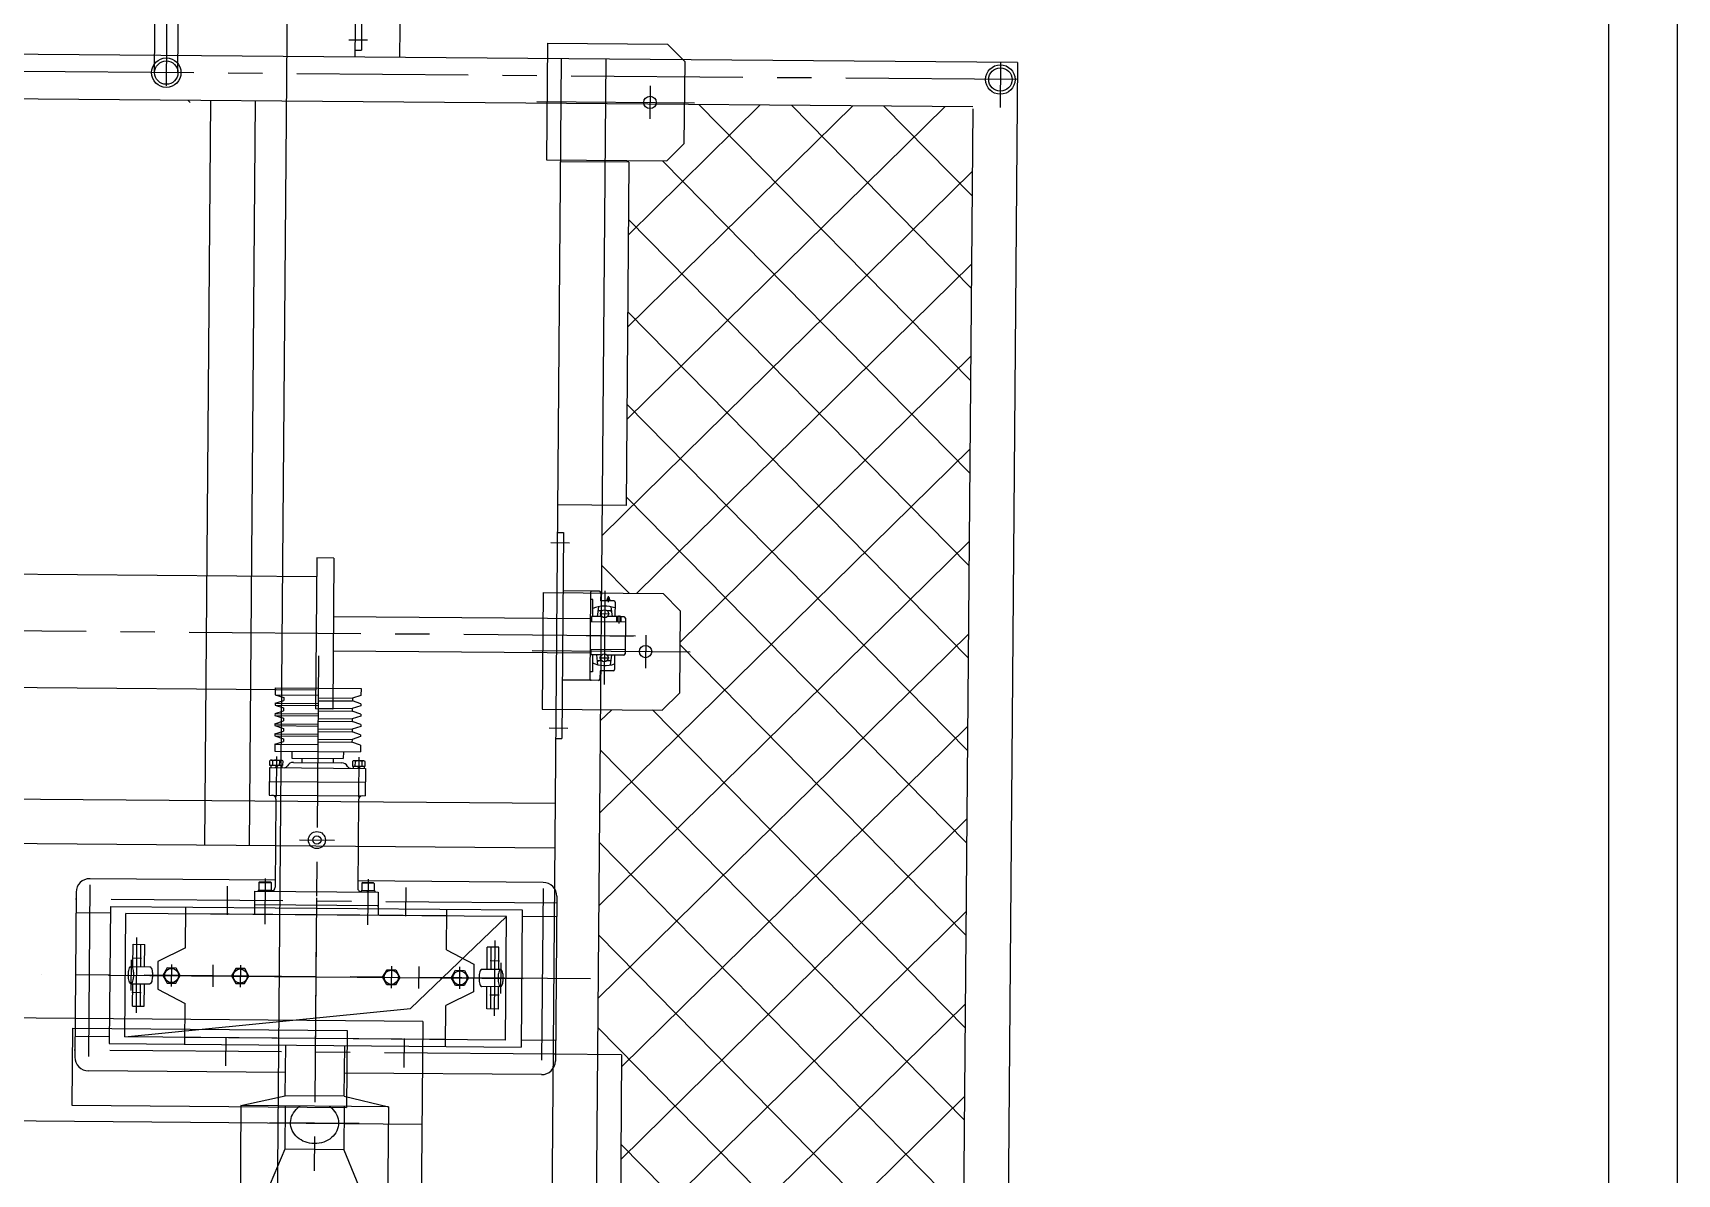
# Model space of a CAD drawing. Header units: millimetres. Extents: x 10462777 to 22643323, y 453826 to 1389191.
# Drawn here: x 11230243 to 11232638, y 606009 to 607672 of the extents above; entities that cross this region are included whole.
import ezdxf

# ---------------------------------------------------------------- set-up
doc = ezdxf.new("R2010")
doc.units = ezdxf.units.MM
doc.header["$LTSCALE"] = 200
doc.header["$MEASUREMENT"] = 0
doc.linetypes.add('CENTER', pattern=[2, 1.25, -0.25, 0.25, -0.25])
doc.layers.get('0').update_dxf_attribs({"linetype": 'CONTINUOUS'})
for name, color, linetype in [('1', 1, 'CENTER'), ('2', 2, 'CONTINUOUS'), ('4', 4, 'CONTINUOUS'), ('panel', 4, 'CONTINUOUS')]:
    doc.layers.add(name, color=color, linetype=linetype)

# ---------------------------------------------------------------- blocks, each defined once
blk = doc.blocks.new('shot mc')
at = {"color": 2}
blk.add_line((13135239, -239352.3), (13135157.8, -249265.4), dxfattribs=at)
for p, q in [((13135378.1, -242524.3), (13135402.6, -239524.4)), ((13135313.1, -242523.8), (13135336.6, -239648.9)), ((13136278, -242531.7), (13133948.1, -242512.6)), ((13135593.2, -242503.6), (13135591.8, -242673.5)), ((13135593.2, -242503.6), (13135768.2, -242505)), ((13135793, -242530.2), (13135768.2, -242505)), ((13135613, -242526.2), (13135580.3, -246526.1)), ((13135678, -242526.7), (13135645.3, -246526.6)), ((13135793, -242530.2), (13135792, -242650.2)), ((13136278, -242531.7), (13136245.2, -246531.5)), ((13136212.5, -242596.1), (13134012.6, -242578.1)), ((13135072.5, -242589.8), (13135069.5, -242586.8)), ((13135102.5, -242587), (13135093.6, -243672)), ((13135167.5, -242587.6), (13135158.6, -243672.5)), ((13136212.5, -242599.1), (13136180.8, -246463)), ((13135792, -242650.2), (13135766.8, -242675)), ((13135591.8, -242673.5), (13135766.8, -242675)), ((13135711.8, -242677), (13135611.8, -242676.2)), ((13135711.8, -242677), (13135707.7, -243177)), ((13135707.7, -243177), (13135607.7, -243176.2)), ((13135586.7, -243303.5), (13135585.3, -243473.5)), ((13135586.7, -243303.5), (13135761.7, -243305)), ((13135786.5, -243330.2), (13135761.7, -243305)), ((13135786.5, -243330.2), (13135785.5, -243450.2)), ((13135785.5, -243450.2), (13135760.3, -243475)), ((13135585.3, -243473.5), (13135760.3, -243475)), ((13135604.2, -243611.2), (13134004.2, -243598.1)), ((13135603.6, -243676.2), (13134003.7, -243663.1)), ((13134977.7, -243951.1), (13134979.2, -243771.1)), ((13135533.5, -243775.6), (13134979.2, -243771.1)), ((13135532, -243955.6), (13135533.5, -243775.6)), ((13135411.5, -243928.6), (13134191.6, -243918.6)), ((13135411.5, -243928.6), (13135409.1, -244228.6)), ((13134901.5, -243938.5), (13134900.5, -244050.7)), ((13134901.5, -243938.5), (13135301.4, -243941.7)), ((13135532, -243955.6), (13134977.7, -243951.1)), ((13135301.4, -243941.7), (13135300.5, -244054)), ((13135701.2, -243977), (13135601.2, -243976.2)), ((13135701.2, -243977), (13135694.6, -244777)), ((13134900.5, -244050.7), (13135300.5, -244054)), ((13135410.3, -244078.6), (13134190.4, -244068.6))]:
    blk.add_line(p, q)
at = {"color": 1}
for p, q in [((13135742.7, -242565.8), (13135742.3, -242613.8)), ((13135577.5, -242588.4), (13135807.5, -242590.3)), ((13135676.7, -243301.1), (13135675.6, -243437.7)), ((13135681.9, -243317.6), (13135682, -243309)), ((13135669.4, -243334.5), (13135683.4, -243334.6)), ((13135697.3, -243337), (13135697.2, -243349)), ((13135649.5, -243366.5), (13135717.9, -243367.1)), ((13135736.2, -243365.8), (13135735.8, -243413.8)), ((13135571, -243388.4), (13135801, -243390.3)), ((13135668.9, -243398.9), (13135682.9, -243399)), ((13135256.6, -243748.3), (13135254.7, -243978.3)), ((13134953.5, -243860.9), (13135557.8, -243865.8))]:
    blk.add_line(p, q, dxfattribs=at)
at = {"color": 3}
for p, q in [((13135655.7, -243303.6), (13135654.6, -243429.6)), ((13135668.7, -243301.7), (13135657.7, -243301.6)), ((13135670.7, -243303.7), (13135670.6, -243315.7)), ((13135659.4, -243314.1), (13135655.6, -243314.1)), ((13135659.2, -243338.6), (13135659.4, -243314.1)), ((13135667.4, -243324.4), (13135665.6, -243338.7)), ((13135672.5, -243330.4), (13135668.3, -243330.3)), ((13135689.6, -243315.9), (13135670.6, -243315.7)), ((13135679.1, -243315.8), (13135679.1, -243314.9)), ((13135679.3, -243314.7), (13135682, -243314.7)), ((13135684.6, -243330.5), (13135680.4, -243330.4)), ((13135680.5, -243314.9), (13135680.5, -243315.8)), ((13135681.2, -243310.8), (13135682, -243310.8)), ((13135682.8, -243310.8), (13135682, -243310.8)), ((13135684.6, -243314.7), (13135682, -243314.7)), ((13135683.4, -243314.9), (13135683.4, -243315.8)), ((13135684.8, -243315.8), (13135684.8, -243314.9)), ((13135685.6, -243324.4), (13135687.2, -243338.9)), ((13135691.6, -243317.9), (13135691.4, -243338.9)), ((13135706.5, -243347), (13135655.3, -243346.6)), ((13135657.4, -243338.6), (13135657.3, -243346.6)), ((13135672.4, -243338.7), (13135657.4, -243338.6)), ((13135694.4, -243338.9), (13135680.4, -243338.8)), ((13135694.3, -243346.9), (13135694.4, -243338.3)), ((13135694.4, -243338.3), (13135700.2, -243338.4)), ((13135694.9, -243346.9), (13135695, -243338.3)), ((13135699.6, -243338.4), (13135699.6, -243347)), ((13135700.2, -243338.4), (13135700.2, -243347)), ((13135704.6, -243339), (13135700.2, -243339)), ((13135706.6, -243341), (13135706.1, -243393)), ((13135706.2, -243387), (13135655, -243386.6)), ((13135656.9, -243394.6), (13135657, -243386.6)), ((13135672, -243394.7), (13135656.9, -243394.6)), ((13135658.7, -243394.6), (13135658.5, -243419.2)), ((13135666.7, -243408.9), (13135665.1, -243394.7)), ((13135671.9, -243403.1), (13135667.7, -243403.1)), ((13135684, -243403.2), (13135679.8, -243403.2)), ((13135704.1, -243395), (13135679.9, -243394.8)), ((13135684.9, -243409.2), (13135686.7, -243394.8)), ((13135690.9, -243394.9), (13135690.8, -243415.9)), ((13135658.5, -243419.2), (13135654.7, -243419.1)), ((13135669.7, -243417.7), (13135669.6, -243429.7)), ((13135688.7, -243417.9), (13135669.7, -243417.7)), ((13135196.6, -243442.7), (13135196.5, -243452.7)), ((13135196.5, -243452.7), (13135209, -243456.9)), ((13135196.5, -243452.7), (13135259, -243453.2)), ((13135196.6, -243442.7), (13135321.6, -243443.7)), ((13135321.6, -243443.7), (13135321.5, -243453.7)), ((13135667.6, -243431.7), (13135656.6, -243431.6)), ((13135196.3, -243479.8), (13135208.8, -243475.9)), ((13135196.4, -243464.8), (13135208.9, -243460.9)), ((13135196.4, -243464.8), (13135196.4, -243467.7)), ((13135196.4, -243464.8), (13135258.9, -243465.3)), ((13135196.4, -243467.7), (13135208.8, -243471.9)), ((13135196.4, -243467.7), (13135258.9, -243468.2)), ((13135208.8, -243471.9), (13135208.8, -243475.9)), ((13135209, -243456.9), (13135208.9, -243460.9)), ((13135258.8, -243472.3), (13135308.8, -243472.7)), ((13135258.8, -243476.3), (13135308.8, -243476.7)), ((13135258.9, -243461.3), (13135308.9, -243461.7)), ((13135259, -243457.3), (13135308.9, -243457.7)), ((13135321.4, -243468.7), (13135308.8, -243472.7)), ((13135308.8, -243472.7), (13135308.8, -243476.7)), ((13135321.3, -243480.9), (13135308.8, -243476.7)), ((13135321.5, -243453.7), (13135308.9, -243457.7)), ((13135308.9, -243457.7), (13135308.9, -243461.7)), ((13135321.4, -243465.9), (13135308.9, -243461.7)), ((13135321.4, -243465.9), (13135321.4, -243468.7)), ((13135196.1, -243494.8), (13135208.7, -243490.9)), ((13135196.1, -243494.8), (13135196.1, -243497.7)), ((13135196.1, -243494.8), (13135258.6, -243495.3)), ((13135196.1, -243497.7), (13135208.6, -243501.9)), ((13135196.1, -243497.7), (13135258.6, -243498.2)), ((13135196.3, -243479.8), (13135196.2, -243482.7)), ((13135196.2, -243482.7), (13135208.7, -243486.9)), ((13135196.2, -243482.7), (13135258.7, -243483.2)), ((13135196.3, -243479.8), (13135258.8, -243480.3)), ((13135208.7, -243486.9), (13135208.7, -243490.9)), ((13135258.7, -243487.3), (13135308.7, -243487.7)), ((13135258.7, -243491.3), (13135308.7, -243491.7)), ((13135321.1, -243498.7), (13135308.6, -243502.7)), ((13135321.2, -243483.7), (13135308.7, -243487.7)), ((13135308.7, -243487.7), (13135308.7, -243491.7)), ((13135321.1, -243495.9), (13135308.7, -243491.7)), ((13135321.1, -243495.9), (13135321.1, -243498.7)), ((13135321.3, -243480.9), (13135321.2, -243483.7)), ((13135195.9, -243524.8), (13135195.8, -243534.8)), ((13135195.9, -243524.8), (13135208.4, -243520.9)), ((13135195.9, -243524.8), (13135258.4, -243525.3)), ((13135196, -243509.8), (13135208.6, -243505.9)), ((13135196, -243509.8), (13135196, -243512.7)), ((13135196, -243509.8), (13135258.5, -243510.3)), ((13135196, -243512.7), (13135208.5, -243516.9)), ((13135196, -243512.7), (13135258.5, -243513.2)), ((13135208.5, -243516.9), (13135208.4, -243520.9)), ((13135208.6, -243501.9), (13135208.6, -243505.9)), ((13135258.4, -243521.3), (13135308.4, -243521.7)), ((13135258.5, -243506.3), (13135308.5, -243506.7)), ((13135258.5, -243517.3), (13135308.5, -243517.7)), ((13135258.6, -243502.3), (13135308.6, -243502.7)), ((13135308.5, -243517.7), (13135308.4, -243521.7)), ((13135320.9, -243525.9), (13135308.4, -243521.7)), ((13135308.6, -243502.7), (13135308.5, -243506.7)), ((13135321, -243510.9), (13135308.5, -243506.7)), ((13135321, -243513.7), (13135308.5, -243517.7)), ((13135321, -243510.9), (13135321, -243513.7)), ((13135188.9, -243555.8), (13135188.9, -243548.9)), ((13135190.9, -243547.8), (13135205.5, -243547.9)), ((13135193.2, -243555.8), (13135193.3, -243548.9)), ((13135195.8, -243534.8), (13135320.8, -243535.9)), ((13135203, -243555.9), (13135203.1, -243549)), ((13135207.5, -243549.1), (13135207.4, -243555.9)), ((13135235.2, -243545.2), (13135235.2, -243551.3)), ((13135281.2, -243545.5), (13135281.2, -243551.7)), ((13135325.5, -243548.9), (13135310.9, -243548.8)), ((13135320.9, -243525.9), (13135320.8, -243535.9)), ((13135188.1, -243558.8), (13135187.8, -243598.8)), ((13135188.1, -243558.8), (13135328.1, -243559.9)), ((13135207.4, -243555.9), (13135188.9, -243555.8)), ((13135198.7, -243555.9), (13135196.3, -243558.8)), ((13135200.3, -243555.9), (13135197.9, -243558.8)), ((13135223.2, -243551.2), (13135293.2, -243551.8)), ((13135308.9, -243549.9), (13135308.9, -243556.8)), ((13135308.9, -243556.8), (13135327.4, -243556.9)), ((13135313.2, -243556.8), (13135313.3, -243549.9)), ((13135316, -243556.8), (13135318.4, -243559.8)), ((13135317.6, -243556.8), (13135320, -243559.8)), ((13135323, -243556.9), (13135323.1, -243550)), ((13135327.4, -243556.9), (13135327.4, -243550)), ((13135328.1, -243559.9), (13135327.8, -243599.9)), ((13135188, -243578.8), (13135327.9, -243579.9)), ((13135187.8, -243598.8), (13135327.8, -243599.9)), ((13135197.7, -243604.8), (13135196.7, -243732.8)), ((13135317.7, -243605.8), (13135316.7, -243733.8)), ((13134906.6, -243740.5), (13134904.7, -243980.5)), ((13135196.8, -243722.8), (13134926.8, -243720.6)), ((13135166.6, -243738.6), (13135166.5, -243758.6)), ((13135166.6, -243738.6), (13135346.6, -243740.1)), ((13135180.2, -243737.1), (13135181.8, -243738.7)), ((13135181.3, -243737.1), (13135182.8, -243738.7)), ((13135586.8, -243726), (13135316.8, -243723.8)), ((13135332, -243738.4), (13135330.4, -243739.9)), ((13135333.1, -243738.4), (13135331.5, -243739.9)), ((13135346.6, -243740.1), (13135346.5, -243760.1)), ((13134956.5, -243760.9), (13134954.8, -243960.9)), ((13134956.5, -243760.9), (13135556.4, -243765.8)), ((13135066, -243821.3), (13135066.4, -243761.8)), ((13135166.5, -243759.6), (13135166.4, -243772.6)), ((13135346.5, -243760.1), (13135166.5, -243758.6)), ((13135167.5, -243758.6), (13135166.5, -243759.6)), ((13135345.5, -243760.1), (13135346.5, -243761.1)), ((13135346.5, -243761.1), (13135346.4, -243774.1)), ((13135606.6, -243746.2), (13135604.6, -243986.2)), ((13134956.4, -243770.9), (13134906.4, -243770.5)), ((13135446.4, -243774.9), (13135066.4, -243771.8)), ((13135393.8, -243909.5), (13135533.5, -243775.6)), ((13135445.9, -243824.4), (13135446.4, -243764.9)), ((13135556.4, -243765.8), (13135554.8, -243965.8)), ((13135606.3, -243776.2), (13135556.4, -243775.8)), ((13134989.2, -243848.6), (13134989.5, -243816.1)), ((13134989.5, -243816.1), (13135006.6, -243816.3)), ((13135000.6, -243848.7), (13135000.9, -243816.2)), ((13135006.3, -243848.8), (13135006.6, -243816.3)), ((13135066, -243821.3), (13135025.8, -243841.4)), ((13135445.9, -243824.4), (13135485.8, -243845.2)), ((13135505.1, -243852.9), (13135505.4, -243820.4)), ((13135522.5, -243820.5), (13135505.4, -243820.4)), ((13135510.9, -243852.9), (13135511.1, -243820.4)), ((13135522.3, -243853), (13135522.5, -243820.5)), ((13134986.4, -243848.6), (13135014.1, -243848.9)), ((13135025.8, -243841.4), (13135025.5, -243881.4)), ((13135485.8, -243845.2), (13135485.5, -243885.2)), ((13135525, -243853), (13135497.3, -243852.8)), ((13134986.2, -243873.6), (13135013.9, -243873.9)), ((13134988.7, -243906.1), (13134989, -243873.6)), ((13135000.1, -243906.2), (13135000.4, -243873.7)), ((13135005.8, -243906.3), (13135006.1, -243873.8)), ((13135025.5, -243881.4), (13135065.3, -243902.3)), ((13135524.8, -243878), (13135497.1, -243877.8)), ((13135504.7, -243910.4), (13135504.9, -243877.9)), ((13135510.4, -243910.4), (13135510.7, -243877.9)), ((13135521.8, -243910.5), (13135522, -243878)), ((13134988.7, -243906.1), (13135005.8, -243906.3)), ((13135064.8, -243961.8), (13135065.3, -243902.3)), ((13135444.8, -243964.9), (13135445.3, -243905.4)), ((13135485.5, -243885.2), (13135445.3, -243905.4)), ((13134977.7, -243951.1), (13135393.8, -243909.5)), ((13135521.8, -243910.5), (13135504.7, -243910.4)), ((13134954.9, -243950.9), (13134904.9, -243950.5)), ((13135444.9, -243954.9), (13135064.9, -243951.8)), ((13135604.9, -243956.2), (13135554.9, -243955.8)), ((13134954.8, -243960.9), (13135554.8, -243965.8)), ((13135211.2, -244036.8), (13135211.8, -243963)), ((13135297.2, -244037.5), (13135297.8, -243963.7)), ((13135211.5, -244003), (13134924.5, -244000.6)), ((13135584.5, -244006), (13135297.5, -244003.7)), ((13135146.6, -244051.1), (13135144.8, -244273.7)), ((13135146.6, -244051.1), (13135211.2, -244036.8)), ((13135361.6, -244052.9), (13135146.6, -244051.1)), ((13135211.1, -244051.7), (13135210.6, -244114.7)), ((13135297.2, -244037.5), (13135211.2, -244036.8)), ((13135297.2, -244037.5), (13135361.6, -244052.9)), ((13135297.1, -244052.4), (13135296.6, -244115.4)), ((13135361.6, -244052.9), (13135359.7, -244275.4)), ((13135210.6, -244114.7), (13135144.8, -244268.5)), ((13135296.6, -244115.4), (13135210.6, -244114.7)), ((13135296.6, -244115.4), (13135359.8, -244270.3))]:
    blk.add_line(p, q, dxfattribs=at)
at = {"color": 1, "linetype": 'CENTER'}
for p, q in [((13135259.5, -243396), (13135251.8, -244324.6)), ((13135198.2, -243542.7), (13135197.8, -243600.9)), ((13135318.2, -243543.7), (13135317.8, -243601.9)), ((13135231.8, -243664.1), (13135282.7, -243664.5)), ((13134926.7, -243729.6), (13134924.6, -243991.6)), ((13135126.7, -243731.3), (13135126.4, -243773.3)), ((13135181.8, -243720.1), (13135181.2, -243786.7)), ((13135331.8, -243721.4), (13135331.2, -243787.9)), ((13135386.7, -243733.4), (13135386.3, -243775.4)), ((13135586.7, -243735), (13135584.5, -243997)), ((13135607.5, -243756.2), (13134905.5, -243750.5)), ((13134994.3, -243916.2), (13134995.2, -243806.2)), ((13135516, -243920.5), (13135516.9, -243810.5)), ((13134988.2, -243836.1), (13135001.8, -243836.3)), ((13135655.6, -243866.6), (13134855.6, -243860.1)), ((13134986.5, -243838.6), (13134986.2, -243883.6)), ((13135045.5, -243877.6), (13135045.8, -243845.6)), ((13135105.8, -243846.1), (13135105.5, -243878.1)), ((13135145.8, -243846.4), (13135145.5, -243878.4)), ((13135365.8, -243848.2), (13135365.5, -243880.2)), ((13135405.7, -243848.6), (13135405.5, -243880.6)), ((13135465.5, -243881.1), (13135465.7, -243849.1)), ((13135523.5, -243840.5), (13135509.9, -243840.4)), ((13135525.1, -243843), (13135524.7, -243888)), ((13134987.8, -243886.1), (13135001.4, -243886.2)), ((13135523, -243890.5), (13135509.4, -243890.4)), ((13135124.6, -243993.3), (13135124.9, -243951.3)), ((13135384.5, -243995.4), (13135384.9, -243953.4)), ((13135605.7, -243976.2), (13134903.7, -243970.5)), ((13135188.9, -244075.6), (13135318.9, -244076.7))]:
    blk.add_line(p, q, dxfattribs=at)
at = {"color": 3, "linetype": 'Continuous'}
for p, q in [((13135220.8, -243535), (13135220.7, -243545)), ((13135220.7, -243545), (13135295.7, -243545.6)), ((13135295.8, -243535.6), (13135295.7, -243545.6)), ((13135190.1, -243555.8), (13135190.1, -243558.8)), ((13135206.1, -243555.9), (13135206.1, -243558.9)), ((13135310.1, -243556.8), (13135310.1, -243559.8)), ((13135326.1, -243556.9), (13135326.1, -243559.9)), ((13135171.7, -243737.1), (13135191.6, -243737.2)), ((13135173.8, -243725.1), (13135172.7, -243726.1)), ((13135172.7, -243726.1), (13135190.7, -243726.2)), ((13135173.8, -243725.1), (13135189.8, -243725.2)), ((13135189.8, -243725.2), (13135190.7, -243726.2)), ((13135341.6, -243738.5), (13135321.7, -243738.3)), ((13135323.7, -243726.3), (13135322.7, -243727.3)), ((13135340.7, -243727.4), (13135322.7, -243727.3)), ((13135339.7, -243726.4), (13135323.7, -243726.3)), ((13135339.7, -243726.4), (13135340.7, -243727.4))]:
    blk.add_line(p, q, dxfattribs=at)
at = {"color": 3}
for points in [[(13134986.4, -243848.6, -0.240546), (13134987.6, -243849.2, -0.08401), (13134989.1, -243852.3, -0.041959), (13134989.8, -243856, -0.0309), (13134990.1, -243861.2, -0.0309), (13134989.7, -243866.3, -0.041959), (13134988.9, -243870, -0.08401), (13134987.4, -243873.1, -0.240546), (13134986.2, -243873.6, -0.240546), (13134985.1, -243873, -0.08401), (13134983.6, -243869.9, -0.041959), (13134982.9, -243866.2, -0.0309), (13134982.6, -243861.1, -0.0309), (13134983, -243856, -0.041959), (13134983.8, -243852.3, -0.08401), (13134985.3, -243849.2, -0.240546)], [(13135525, -243853, 0.240546), (13135523.9, -243853.6, 0.08401), (13135522.3, -243856.7, 0.041959), (13135521.5, -243860.4, 0.0309), (13135521.2, -243865.5, 0.0309), (13135521.4, -243870.6, 0.041959), (13135522.2, -243874.4, 0.08401), (13135523.7, -243877.5, 0.240546), (13135524.8, -243878, 0.240546), (13135525.9, -243877.5, 0.08401), (13135527.5, -243874.4, 0.041959), (13135528.3, -243870.7, 0.0309), (13135528.6, -243865.6, 0.0309), (13135528.4, -243860.4, 0.041959), (13135527.6, -243856.7, 0.08401), (13135526.1, -243853.6, 0.240546)]]:
    blk.add_lwpolyline(points, format="xyb", close=True, dxfattribs=at)
for points in [[(13135014.1, -243848.9, -0.240546), (13135015.2, -243849.4, -0.08401), (13135016.7, -243852.5, -0.041959), (13135017.5, -243856.2, -0.0309), (13135017.8, -243861.4, -0.0309), (13135017.4, -243866.5, -0.041959), (13135016.6, -243870.2, -0.08401), (13135015, -243873.3, -0.240546), (13135013.9, -243873.9, -0.240546)], [(13135497.3, -243852.8, 0.240546), (13135496.2, -243853.4, 0.08401), (13135494.7, -243856.5, 0.041959), (13135493.8, -243860.2, 0.0309), (13135493.5, -243865.3, 0.0309), (13135493.8, -243870.4, 0.041959), (13135494.5, -243874.1, 0.08401), (13135496, -243877.2, 0.240546), (13135497.1, -243877.8, 0.240546)], [(13135288.9, -244076.4, -0.111998), (13135286.2, -244087.8, -0.103098), (13135278.5, -244097.8, -0.092589), (13135267.3, -244104.2, -0.086319), (13135253.6, -244106.4, -0.086319), (13135240, -244104, -0.092589), (13135229, -244097.4, -0.103098), (13135221.4, -244087.2, -0.111998), (13135218.9, -244075.8, -0.111998), (13135221.6, -244064.5, -0.103098), (13135229.3, -244054.5, -0.031264), (13135232.8, -244051.9, -0.086319)], [(13135275.3, -244052.2, -0.031264), (13135278.8, -244054.9, -0.103098), (13135286.4, -244065, -0.111998), (13135288.9, -244076.4, -0.111998)]]:
    blk.add_lwpolyline(points, format="xyb", dxfattribs=at)
for points in [[(13135051.9, -243872.7), (13135058.3, -243861.7), (13135052.1, -243850.7), (13135039.4, -243850.6), (13135032.9, -243861.5), (13135039.2, -243872.6)], [(13135151.9, -243873.5), (13135158.3, -243862.5), (13135152.1, -243851.5), (13135139.4, -243851.4), (13135132.9, -243862.3), (13135139.2, -243873.4)], [(13135359.2, -243875.2), (13135352.9, -243864.1), (13135359.4, -243853.2), (13135372.1, -243853.3), (13135378.3, -243864.3), (13135371.9, -243875.3)], [(13135459.2, -243876), (13135452.9, -243864.9), (13135459.4, -243854), (13135472.1, -243854.1), (13135478.3, -243865.2), (13135471.9, -243876.1)]]:
    blk.add_lwpolyline(points, close=True, dxfattribs=at)
for centre in [(13135742.5, -242589.8), (13135736, -243389.8)]:
    blk.add_circle(centre, 9)
for centre, radius in [((13135676.4, -243334.6), 5.77), ((13135675.9, -243398.9), 5.77), ((13135257.3, -243664.3), 12.4), ((13135257.3, -243664.3), 6), ((13135045.6, -243861.6), 10.3), ((13135145.6, -243862.4), 10.3), ((13135365.6, -243864.2), 10.3), ((13135465.6, -243865.1), 10.3)]:
    blk.add_circle(centre, radius, dxfattribs=at)
for centre, radius, start, end in [((13135657.7, -243303.6), 2, 89.5305, 179.5305), ((13135668.7, -243303.7), 2, 359.5305, 89.5305), ((13135676.5, -243364.8), 41.4, 68.7963, 114.6758), ((13135668.3, -243328.8), 1.5, 172.8373, 269.5305), ((13135679.3, -243314.9), 0.22, 89.5305, 179.5305), ((13135670.5, -243309.6), 10.7, 331.9998, 353.5358), ((13135680.3, -243314.9), 0.22, 359.5305, 89.5305), ((13135680.7, -243314.9), 0.22, 89.5305, 179.5305), ((13135693.5, -243309.8), 10.7, 185.5252, 207.0612), ((13135683.2, -243314.9), 0.22, 359.5305, 89.5305), ((13135683.6, -243314.9), 0.22, 89.5305, 179.5305), ((13135684.6, -243314.9), 0.22, 359.5305, 89.5305), ((13135684.6, -243329), 1.5, 269.5305, 6.2237), ((13135689.6, -243317.9), 2, 359.5305, 89.5305), ((13135704.6, -243341), 2, 359.5305, 89.5305), ((13135667.7, -243404.6), 1.5, 89.5305, 186.2237), ((13135684, -243404.7), 1.5, 352.8373, 89.5305), ((13135704.1, -243393), 2, 269.5305, 359.5305), ((13135676.5, -243368.8), 41.4, 244.3851, 290.2646), ((13135688.8, -243415.9), 2, 269.5305, 359.5305), ((13135656.6, -243429.6), 2, 179.5305, 269.5305), ((13135667.6, -243429.7), 2, 269.5305, 359.5305), ((13135191.1, -243550.5), 2.67, 34.8454, 144.2155), ((13135198.1, -243559.1), 11.2, 63.6509, 115.4101), ((13135205.3, -243550.6), 2.67, 34.8454, 144.2155), ((13135311.1, -243551.4), 2.67, 34.8454, 144.2155), ((13135318.1, -243560.1), 11.2, 63.6509, 115.4101), ((13135325.3, -243551.6), 2.67, 34.8454, 144.2155), ((13135210, -243553.9), 5, 269.5305, 331.0626), ((13135223.1, -243561.2), 10, 89.5305, 151.0626), ((13135293.1, -243561.8), 10, 27.9984, 89.5305), ((13135306.3, -243554.7), 5, 207.9984, 269.5305), ((13135191.7, -243604.8), 6, 359.5305, 89.5305), ((13135323.7, -243605.9), 6, 89.5305, 179.5305), ((13134926.6, -243740.6), 20, 89.5305, 179.5305), ((13135190.7, -243732.8), 6, 269.5305, 359.5305), ((13135322.7, -243733.9), 6, 179.5305, 269.5305), ((13135586.6, -243746), 20, 359.5305, 89.5305), ((13134924.7, -243980.6), 20, 179.5305, 269.5305), ((13135584.6, -243986), 20, 269.5305, 359.5305)]:
    blk.add_arc(centre, radius, start, end, dxfattribs=at)
at = {"layer": '1'}
for p, q in [((13135039.8, -242315.7), (13135037.5, -242587.3)), ((13135303.9, -242498.7), (13135331.2, -242498.9)), ((13136277.8, -242556.7), (13133947.9, -242537.6)), ((13136253, -242531.5), (13136252.5, -242597.2)), ((13135598, -243231.1), (13135625.2, -243231.3)), ((13135721.2, -243367.1), (13133891.2, -243352.1)), ((13135595.7, -243501.1), (13135623, -243501.3))]:
    blk.add_line(p, q, dxfattribs=at)
at = {"layer": '1', "color": 3}
for p, q in [((13135171.7, -243737.1), (13135171.7, -243738.6)), ((13135191.6, -243737.2), (13135191.6, -243738.8)), ((13135321.7, -243738.3), (13135321.7, -243739.9)), ((13135341.6, -243738.5), (13135341.6, -243740))]:
    blk.add_line(p, q, dxfattribs=at)
at = {"layer": '2'}
for p, q in [((13135324.6, -242213.8), (13135322.1, -242513.8)), ((13135313.1, -242513.8), (13135322.1, -242513.8)), ((13135607.4, -243216.2), (13135616.4, -243216.3)), ((13135616.4, -243216.3), (13135613.9, -243516.3)), ((13135257.1, -243253.3), (13135255.3, -243473.3)), ((13135282.1, -243253.5), (13135257.1, -243253.3)), ((13135282.1, -243253.5), (13135280.3, -243473.5)), ((13135256.9, -243280.8), (13134356.9, -243273.4)), ((13135657.7, -243301.6), (13135615.7, -243301.3)), ((13135281.4, -243338.5), (13135655.4, -243341.6)), ((13135281, -243388.5), (13135655, -243391.6)), ((13135255.5, -243445.8), (13134355.5, -243438.4)), ((13135656.6, -243431.6), (13135614.6, -243431.3)), ((13135280.3, -243473.5), (13135255.3, -243473.3)), ((13135604.9, -243516.2), (13135613.9, -243516.3))]:
    blk.add_line(p, q, dxfattribs=at)
at = {"layer": '2', "color": 3, "linetype": 'Continuous'}
for p, q in [((13135172.7, -243726.1), (13135172.7, -243737.1)), ((13135190.7, -243726.2), (13135190.7, -243737.2)), ((13135322.7, -243727.3), (13135322.7, -243738.3)), ((13135340.7, -243727.4), (13135340.6, -243738.4))]:
    blk.add_line(p, q, dxfattribs=at)
at = {"layer": '4'}
for p, q in [((13135020.9, -242546.4), (13135022.5, -242346.4)), ((13135054.9, -242546.6), (13135056.5, -242346.6))]:
    blk.add_line(p, q, dxfattribs=at)
at = {"layer": '4', "linetype": 'Continuous'}
for p, q in [((13136172.4, -242595.8), (13135708.7, -243051.9)), ((13136037.7, -242594.7), (13135709.8, -242917.2)), ((13135903, -242593.6), (13135711, -242782.5)), ((13136209.2, -242994.9), (13135813.7, -242592.9)), ((13136210.3, -242860.2), (13135948.4, -242594)), ((13136211.4, -242725.5), (13136083.1, -242595.1)), ((13136208.1, -243129.6), (13135760.9, -242674.9)), ((13136211.7, -242690.7), (13135672.4, -243221.3)), ((13136207, -243264.3), (13135711.1, -242760.2)), ((13136210.6, -242825.4), (13135723.4, -243304.6)), ((13136205.9, -243399), (13135710, -242894.9)), ((13136209.5, -242960.1), (13135786.1, -243376.6)), ((13136204.8, -243533.7), (13135708.9, -243029.6)), ((13136208.4, -243094.8), (13135669, -243625.4)), ((13136203.7, -243668.4), (13135707.8, -243164.3)), ((13136207.3, -243229.5), (13135667.9, -243760.1)), ((13135712.2, -243304.6), (13135672, -243263.7)), ((13136206.2, -243364.2), (13135666.8, -243894.8)), ((13136202.6, -243803.1), (13135786.1, -243379.7)), ((13135686.8, -243474.4), (13135670.1, -243490.7)), ((13136201.5, -243937.8), (13135746.1, -243474.8)), ((13136205.1, -243498.9), (13135701, -243994.8)), ((13136200.4, -244072.5), (13135669.8, -243533.1)), ((13136204, -243633.6), (13135699.9, -244129.5)), ((13136199.3, -244207.2), (13135668.7, -243667.8)), ((13136202.9, -243768.3), (13135698.8, -244264.2)), ((13136198.2, -244341.9), (13135667.6, -243802.5)), ((13136201.8, -243903), (13135697.7, -244398.9)), ((13136197.1, -244476.6), (13135666.5, -243937.2)), ((13136200.7, -244037.7), (13135782.4, -244449.1)), ((13136196, -244611.3), (13135700.1, -244107.2))]:
    blk.add_line(p, q, dxfattribs=at)
at = {"layer": '4'}
for centre, radius in [((13135037.9, -242546.5), 21.4), ((13135037.9, -242546.5), 17), ((13136252.8, -242556.5), 21.4), ((13136252.8, -242556.5), 17)]:
    blk.add_circle(centre, radius, dxfattribs=at)

msp = doc.modelspace()

# ---------------------------------------------------------------- linework, layer by layer
at = {"ltscale": 10}
for p, q in [((11232637.9431, 612330.80627), (11232637.9431, 592006.96356)), ((11232537.9431, 612289.38492), (11232537.9431, 592048.38492))]:
    msp.add_line(p, q, dxfattribs=at)

# ---------------------------------------------------------------- block references
at = {"layer": 'panel'}
msp.add_blockref('shot mc', (-1904600.65073, 850160.17441), dxfattribs=at)

doc.saveas('drawing.dxf')
